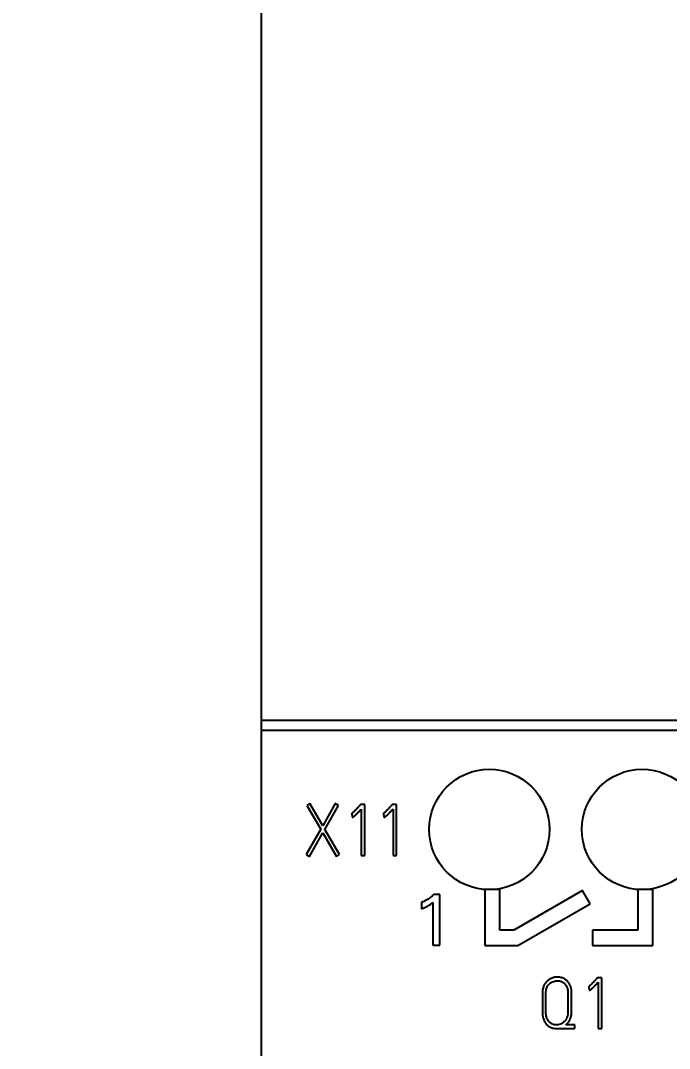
# Model space of a CAD drawing. Extents: x 0 to 420, y 0 to 297.
# Drawn here: x 102.81 to 124.38, y 156.59 to 190.74 of the extents above; entities that cross this region are included whole.
import ezdxf

# ---------------------------------------------------------------- set-up
doc = ezdxf.new("R2010")
doc.units = 0
doc.header["$LTSCALE"] = 23.1
for name, color, linetype in [('10000_FRONT', 7, 'CONTINUOUS'), ('10100_DIM_FRONT', 7, 'CONTINUOUS'), ('10500_FRONT_LABELING', 7, 'CONTINUOUS')]:
    doc.layers.add(name, color=color, linetype=linetype)
doc.styles.get("Standard").update_dxf_attribs({"font": 'txt', "width": 0.8})
doc.dimstyles.new('DIMSTYLE_1', dxfattribs={"dimtxt": 3.5, "dimasz": 3.5, "dimexe": 0.18, "dimexo": 0.0625, "dimgap": 0.09, "dimtad": 1, "dimtxsty": 'STANDARD', "dimcen": 0.09, "dimazin": 3, "dimtp": 0.05, "dimtm": 0.05, "dimtfac": 1, "dimtofl": 0, "dimtmove": 0, "dimatfit": 3, "dimtolj": 1})

# ---------------------------------------------------------------- blocks, each defined once
blk = doc.blocks.new('*D1')
at = {"layer": '10100_DIM_FRONT', "linetype": 'CONTINUOUS'}
for p, q in [((146.308, 189.647), (146.308, 124.898)), ((102.808, 149.198), (102.808, 124.898)), ((102.808, 126.898), (124.558, 126.898)), ((146.308, 126.898), (124.558, 126.898))]:
    blk.add_line(p, q, dxfattribs=at)
for points in [[(106.308, 127.398), (102.808, 126.898), (106.308, 126.398)], [(142.808, 126.398), (146.308, 126.898), (142.808, 127.398)]]:
    blk.add_solid(points, dxfattribs=at)
at = {"layer": '10100_DIM_FRONT', "linetype": 'CONTINUOUS', "width": 0.696429}
blk.add_text('43,5', height=3.5, dxfattribs=at).set_placement((120.525, 127.773))

msp = doc.modelspace()

# ---------------------------------------------------------------- linework, layer by layer
at = {"layer": '10000_FRONT', "color": 7, "linetype": 'CONTINUOUS'}
for p, q in [((110.808, 234.648), (110.808, 144.648)), ((110.808, 167.5), (146.308, 167.5)), ((110.808, 167.167), (146.308, 167.167)), ((118.249, 161.866), (118.249, 160.012)), ((118.746, 161.866), (118.249, 161.866)), ((118.746, 160.513), (118.746, 161.866)), ((121.496, 161.831), (119.212, 160.513)), ((121.746, 161.398), (121.496, 161.831)), ((123.327, 161.872), (123.327, 160.512)), ((123.827, 161.872), (123.327, 161.872)), ((123.827, 160.012), (123.827, 161.872)), ((119.344, 160.012), (121.746, 161.398)), ((119.212, 160.513), (118.746, 160.513)), ((121.827, 160.512), (121.827, 160.012)), ((123.327, 160.512), (121.827, 160.512)), ((118.249, 160.012), (119.344, 160.012)), ((121.827, 160.012), (123.827, 160.012))]:
    msp.add_line(p, q, dxfattribs=at)
for centre in [(118.393, 163.864), (123.473, 163.864)]:
    msp.add_circle(centre, 2, dxfattribs=at)
at = {"layer": '10500_FRONT_LABELING', "color": 7, "linetype": 'CONTINUOUS'}
for p, q in [((112.428, 164.724), (112.327, 164.665)), ((112.327, 164.665), (112.787, 163.87)), ((112.853, 163.988), (112.428, 164.724)), ((113.27, 164.724), (112.853, 163.988)), ((112.923, 163.868), (113.376, 164.665)), ((113.376, 164.665), (113.27, 164.724)), ((114.107, 164.689), (114.091, 164.67)), ((114.256, 164.689), (114.107, 164.689)), ((114.256, 162.996), (114.256, 164.689)), ((115.161, 164.689), (115.145, 164.67)), ((115.31, 164.689), (115.161, 164.689)), ((115.31, 162.996), (115.31, 164.689)), ((113.808, 164.384), (113.822, 164.389)), ((113.822, 164.389), (113.829, 164.269)), ((114.138, 164.542), (114.138, 162.996)), ((114.862, 164.384), (114.876, 164.389)), ((114.876, 164.389), (114.883, 164.269)), ((115.192, 164.542), (115.192, 162.996)), ((112.787, 163.87), (112.308, 163.029)), ((112.412, 162.97), (112.855, 163.75)), ((112.855, 163.75), (113.308, 162.97)), ((113.412, 163.029), (112.923, 163.868)), ((112.308, 163.029), (112.412, 162.97)), ((113.308, 162.97), (113.412, 163.029)), ((114.138, 162.996), (114.256, 162.996)), ((115.192, 162.996), (115.31, 162.996)), ((116.743, 161.704), (116.55, 161.704)), ((116.743, 160.014), (116.743, 161.704)), ((116.143, 161.443), (116.143, 161.23)), ((116.515, 161.441), (116.515, 160.014)), ((116.515, 160.014), (116.743, 160.014)), ((121.988, 158.939), (121.971, 158.92)), ((122.136, 158.939), (121.988, 158.939)), ((122.136, 157.246), (122.136, 158.939)), ((121.688, 158.634), (121.702, 158.639)), ((121.702, 158.639), (121.71, 158.519)), ((122.018, 158.792), (122.018, 157.246)), ((120.158, 158.434), (120.158, 157.79)), ((120.276, 157.79), (120.276, 158.434)), ((121.009, 158.434), (121.009, 157.804)), ((121.129, 157.804), (121.129, 158.434)), ((120.62, 157.248), (121.233, 157.248)), ((121.233, 157.368), (120.941, 157.368)), ((121.233, 157.248), (121.233, 157.368)), ((122.018, 157.246), (122.136, 157.246))]:
    msp.add_line(p, q, dxfattribs=at)
for points, knots in [([(114.091, 164.67), (114.08, 164.657), (114.068, 164.645), (114.046, 164.62), (114.034, 164.608), (114, 164.571), (113.977, 164.546), (113.931, 164.497), (113.908, 164.473), (113.872, 164.438), (113.859, 164.427), (113.841, 164.41), (113.834, 164.405), (113.821, 164.394), (113.815, 164.389), (113.808, 164.384)], [0, 0, 0, 0, 0.125, 0.125, 0.25, 0.25, 0.5, 0.5, 0.75, 0.75, 0.875, 0.875, 0.9375, 0.9375, 1, 1, 1, 1]), ([(115.145, 164.67), (115.133, 164.657), (115.122, 164.645), (115.099, 164.62), (115.088, 164.608), (115.054, 164.571), (115.031, 164.546), (114.985, 164.497), (114.962, 164.473), (114.926, 164.438), (114.913, 164.427), (114.895, 164.41), (114.888, 164.405), (114.875, 164.394), (114.869, 164.389), (114.862, 164.384)], [0, 0, 0, 0, 0.125, 0.125, 0.25, 0.25, 0.5, 0.5, 0.75, 0.75, 0.875, 0.875, 0.9375, 0.9375, 1, 1, 1, 1]), ([(113.829, 164.269), (113.833, 164.269), (113.838, 164.27), (113.846, 164.271), (113.85, 164.272), (113.859, 164.275), (113.863, 164.277), (113.87, 164.282), (113.874, 164.284), (113.885, 164.292), (113.892, 164.297), (113.905, 164.308), (113.912, 164.314), (113.931, 164.331), (113.944, 164.343), (113.969, 164.367), (113.981, 164.379), (114.018, 164.416), (114.042, 164.441), (114.09, 164.491), (114.114, 164.517), (114.138, 164.542)], [0, 0, 0, 0, 0.03125, 0.03125, 0.0625, 0.0625, 0.09375, 0.09375, 0.125, 0.125, 0.1875, 0.1875, 0.25, 0.25, 0.375, 0.375, 0.5, 0.5, 0.75, 0.75, 1, 1, 1, 1]), ([(114.883, 164.269), (114.887, 164.269), (114.892, 164.27), (114.9, 164.271), (114.904, 164.272), (114.913, 164.275), (114.917, 164.277), (114.924, 164.282), (114.928, 164.284), (114.939, 164.292), (114.945, 164.297), (114.959, 164.308), (114.966, 164.314), (114.985, 164.331), (114.998, 164.343), (115.023, 164.367), (115.035, 164.379), (115.072, 164.416), (115.096, 164.441), (115.144, 164.491), (115.168, 164.517), (115.192, 164.542)], [0, 0, 0, 0, 0.03125, 0.03125, 0.0625, 0.0625, 0.09375, 0.09375, 0.125, 0.125, 0.1875, 0.1875, 0.25, 0.25, 0.375, 0.375, 0.5, 0.5, 0.75, 0.75, 1, 1, 1, 1]), ([(116.55, 161.704), (116.511, 161.666), (116.428, 161.596), (116.291, 161.508), (116.193, 161.462), (116.143, 161.443)], [0, 0, 0, 0, 0.335376, 0.666733, 1, 1, 1, 1]), ([(116.143, 161.23), (116.178, 161.244), (116.244, 161.271), (116.334, 161.316), (116.399, 161.355), (116.446, 161.387), (116.48, 161.413), (116.503, 161.431), (116.515, 161.441)], [0, 0, 0, 0, 0.263331, 0.496838, 0.701719, 0.791454, 0.890837, 1, 1, 1, 1]), ([(121.129, 158.434), (121.129, 158.501), (121.121, 158.566), (121.095, 158.645), (121.09, 158.661), (121.076, 158.692), (121.069, 158.707), (121.053, 158.736), (121.045, 158.75), (121.031, 158.77), (121.026, 158.777), (121.015, 158.79), (121.01, 158.797), (120.983, 158.829), (120.959, 158.851), (120.918, 158.881), (120.904, 158.89), (120.875, 158.907), (120.86, 158.914), (120.815, 158.934), (120.783, 158.944), (120.733, 158.953), (120.716, 158.955), (120.683, 158.957), (120.666, 158.958), (120.633, 158.957), (120.616, 158.956), (120.583, 158.952), (120.566, 158.949), (120.518, 158.938), (120.486, 158.927), (120.44, 158.907), (120.425, 158.899), (120.396, 158.883), (120.382, 158.874), (120.355, 158.855), (120.342, 158.845), (120.323, 158.828), (120.317, 158.823), (120.305, 158.811), (120.299, 158.805), (120.27, 158.775), (120.25, 158.748), (120.225, 158.706), (120.217, 158.691), (120.202, 158.661), (120.196, 158.645), (120.184, 158.614), (120.179, 158.599), (120.171, 158.566), (120.168, 158.55), (120.163, 158.517), (120.161, 158.501), (120.159, 158.467), (120.158, 158.451), (120.158, 158.434)], [0, 0, 0, 0, 0.125, 0.125, 0.15625, 0.15625, 0.1875, 0.1875, 0.21875, 0.21875, 0.234375, 0.234375, 0.25, 0.25, 0.3125, 0.3125, 0.34375, 0.34375, 0.375, 0.375, 0.4375, 0.4375, 0.46875, 0.46875, 0.5, 0.5, 0.53125, 0.53125, 0.5625, 0.5625, 0.625, 0.625, 0.65625, 0.65625, 0.6875, 0.6875, 0.71875, 0.71875, 0.734375, 0.734375, 0.75, 0.75, 0.8125, 0.8125, 0.84375, 0.84375, 0.875, 0.875, 0.90625, 0.90625, 0.9375, 0.9375, 0.96875, 0.96875, 1, 1, 1, 1]), ([(120.276, 158.434), (120.276, 158.459), (120.278, 158.485), (120.285, 158.535), (120.291, 158.559), (120.303, 158.595), (120.308, 158.607), (120.319, 158.63), (120.325, 158.642), (120.338, 158.664), (120.345, 158.674), (120.36, 158.695), (120.368, 158.705), (120.394, 158.733), (120.413, 158.75), (120.443, 158.772), (120.454, 158.779), (120.477, 158.792), (120.488, 158.798), (120.523, 158.813), (120.547, 158.821), (120.585, 158.83), (120.597, 158.832), (120.623, 158.836), (120.635, 158.837), (120.661, 158.837), (120.673, 158.837), (120.699, 158.835), (120.712, 158.834), (120.75, 158.827), (120.774, 158.82), (120.809, 158.805), (120.82, 158.8), (120.843, 158.787), (120.853, 158.78), (120.884, 158.757), (120.902, 158.739), (120.935, 158.7), (120.949, 158.678), (120.966, 158.644), (120.971, 158.632), (120.981, 158.609), (120.985, 158.597), (120.996, 158.56), (121.001, 158.536), (121.008, 158.485), (121.009, 158.46), (121.009, 158.434)], [0, 0, 0, 0, 0.0625, 0.0625, 0.125, 0.125, 0.15625, 0.15625, 0.1875, 0.1875, 0.21875, 0.21875, 0.25, 0.25, 0.3125, 0.3125, 0.34375, 0.34375, 0.375, 0.375, 0.4375, 0.4375, 0.46875, 0.46875, 0.5, 0.5, 0.53125, 0.53125, 0.5625, 0.5625, 0.625, 0.625, 0.65625, 0.65625, 0.6875, 0.6875, 0.75, 0.75, 0.8125, 0.8125, 0.84375, 0.84375, 0.875, 0.875, 0.9375, 0.9375, 1, 1, 1, 1]), ([(121.971, 158.92), (121.96, 158.907), (121.949, 158.895), (121.926, 158.87), (121.915, 158.858), (121.881, 158.821), (121.858, 158.796), (121.812, 158.747), (121.789, 158.723), (121.752, 158.688), (121.74, 158.677), (121.721, 158.66), (121.715, 158.655), (121.702, 158.644), (121.695, 158.639), (121.688, 158.634)], [0, 0, 0, 0, 0.125, 0.125, 0.25, 0.25, 0.5, 0.5, 0.75, 0.75, 0.875, 0.875, 0.9375, 0.9375, 1, 1, 1, 1]), ([(121.71, 158.519), (121.714, 158.519), (121.718, 158.52), (121.727, 158.521), (121.731, 158.522), (121.739, 158.525), (121.743, 158.527), (121.751, 158.532), (121.755, 158.534), (121.765, 158.542), (121.772, 158.547), (121.786, 158.558), (121.792, 158.564), (121.812, 158.581), (121.825, 158.593), (121.85, 158.617), (121.862, 158.629), (121.899, 158.666), (121.923, 158.691), (121.971, 158.741), (121.995, 158.767), (122.018, 158.792)], [0, 0, 0, 0, 0.03125, 0.03125, 0.0625, 0.0625, 0.09375, 0.09375, 0.125, 0.125, 0.1875, 0.1875, 0.25, 0.25, 0.375, 0.375, 0.5, 0.5, 0.75, 0.75, 1, 1, 1, 1]), ([(120.158, 157.79), (120.158, 157.723), (120.166, 157.658), (120.189, 157.578), (120.195, 157.562), (120.207, 157.531), (120.213, 157.516), (120.228, 157.486), (120.236, 157.471), (120.249, 157.45), (120.253, 157.443), (120.263, 157.429), (120.267, 157.422), (120.293, 157.389), (120.315, 157.365), (120.354, 157.333), (120.368, 157.323), (120.396, 157.305), (120.425, 157.289), (120.456, 157.276), (120.488, 157.266), (120.504, 157.261), (120.553, 157.251), (120.587, 157.248), (120.62, 157.248)], [0, 0, 0, 0, 0.25, 0.25, 0.3125, 0.3125, 0.375, 0.375, 0.4375, 0.4375, 0.46875, 0.46875, 0.5, 0.5, 0.625, 0.625, 0.6875, 0.6875, 0.75, 0.8125, 0.8125, 0.875, 0.875, 1, 1, 1, 1]), ([(121.009, 157.804), (121.009, 157.778), (121.008, 157.752), (121.002, 157.713), (121, 157.7), (120.994, 157.674), (120.991, 157.661), (120.979, 157.624), (120.969, 157.599), (120.95, 157.565), (120.944, 157.553), (120.929, 157.531), (120.921, 157.52), (120.897, 157.489), (120.878, 157.471), (120.848, 157.446), (120.837, 157.438), (120.815, 157.423), (120.804, 157.417), (120.768, 157.399), (120.744, 157.389), (120.706, 157.378), (120.693, 157.375), (120.666, 157.371), (120.653, 157.37), (120.627, 157.368), (120.614, 157.368), (120.594, 157.369), (120.588, 157.369), (120.574, 157.371), (120.568, 157.372), (120.535, 157.377), (120.51, 157.384), (120.474, 157.4), (120.462, 157.406), (120.439, 157.42), (120.418, 157.435), (120.398, 157.453), (120.38, 157.472), (120.371, 157.482), (120.347, 157.513), (120.333, 157.536), (120.316, 157.572), (120.311, 157.584), (120.302, 157.609), (120.298, 157.621), (120.288, 157.659), (120.283, 157.685), (120.277, 157.737), (120.276, 157.764), (120.276, 157.79)], [0, 0, 0, 0, 0.0625, 0.0625, 0.09375, 0.09375, 0.125, 0.125, 0.1875, 0.1875, 0.21875, 0.21875, 0.25, 0.25, 0.3125, 0.3125, 0.34375, 0.34375, 0.375, 0.375, 0.4375, 0.4375, 0.46875, 0.46875, 0.5, 0.5, 0.53125, 0.53125, 0.546875, 0.546875, 0.5625, 0.5625, 0.625, 0.625, 0.65625, 0.65625, 0.6875, 0.71875, 0.71875, 0.75, 0.75, 0.8125, 0.8125, 0.84375, 0.84375, 0.875, 0.875, 0.9375, 0.9375, 1, 1, 1, 1]), ([(120.941, 157.368), (120.957, 157.381), (120.972, 157.396), (120.999, 157.425), (121.012, 157.441), (121.03, 157.466), (121.036, 157.475), (121.047, 157.492), (121.052, 157.501), (121.068, 157.527), (121.077, 157.546), (121.093, 157.583), (121.1, 157.602), (121.111, 157.642), (121.116, 157.662), (121.126, 157.722), (121.129, 157.763), (121.129, 157.804)], [0, 0, 0, 0, 0.125, 0.125, 0.25, 0.25, 0.3125, 0.3125, 0.375, 0.375, 0.5, 0.5, 0.625, 0.625, 0.75, 0.75, 1, 1, 1, 1])]:
    msp.add_open_spline(points, degree=3, knots=knots, dxfattribs=at)

# ---------------------------------------------------------------- dimensions: what is measured, and where the dimension line sits
at = {"layer": '10100_DIM_FRONT', "linetype": 'CONTINUOUS'}
dim = msp.add_linear_dim(base=(146.308, 126.898), p1=(102.808, 149.198), p2=(146.308, 189.647), text='43,5', dimstyle='DIMSTYLE_1', dxfattribs=at)
dim.commit()
dim.dimension.update_dxf_attribs({"geometry": '*D1', "text_midpoint": (125.4, 129.523), "dimtype": 160})

doc.saveas('drawing.dxf')
